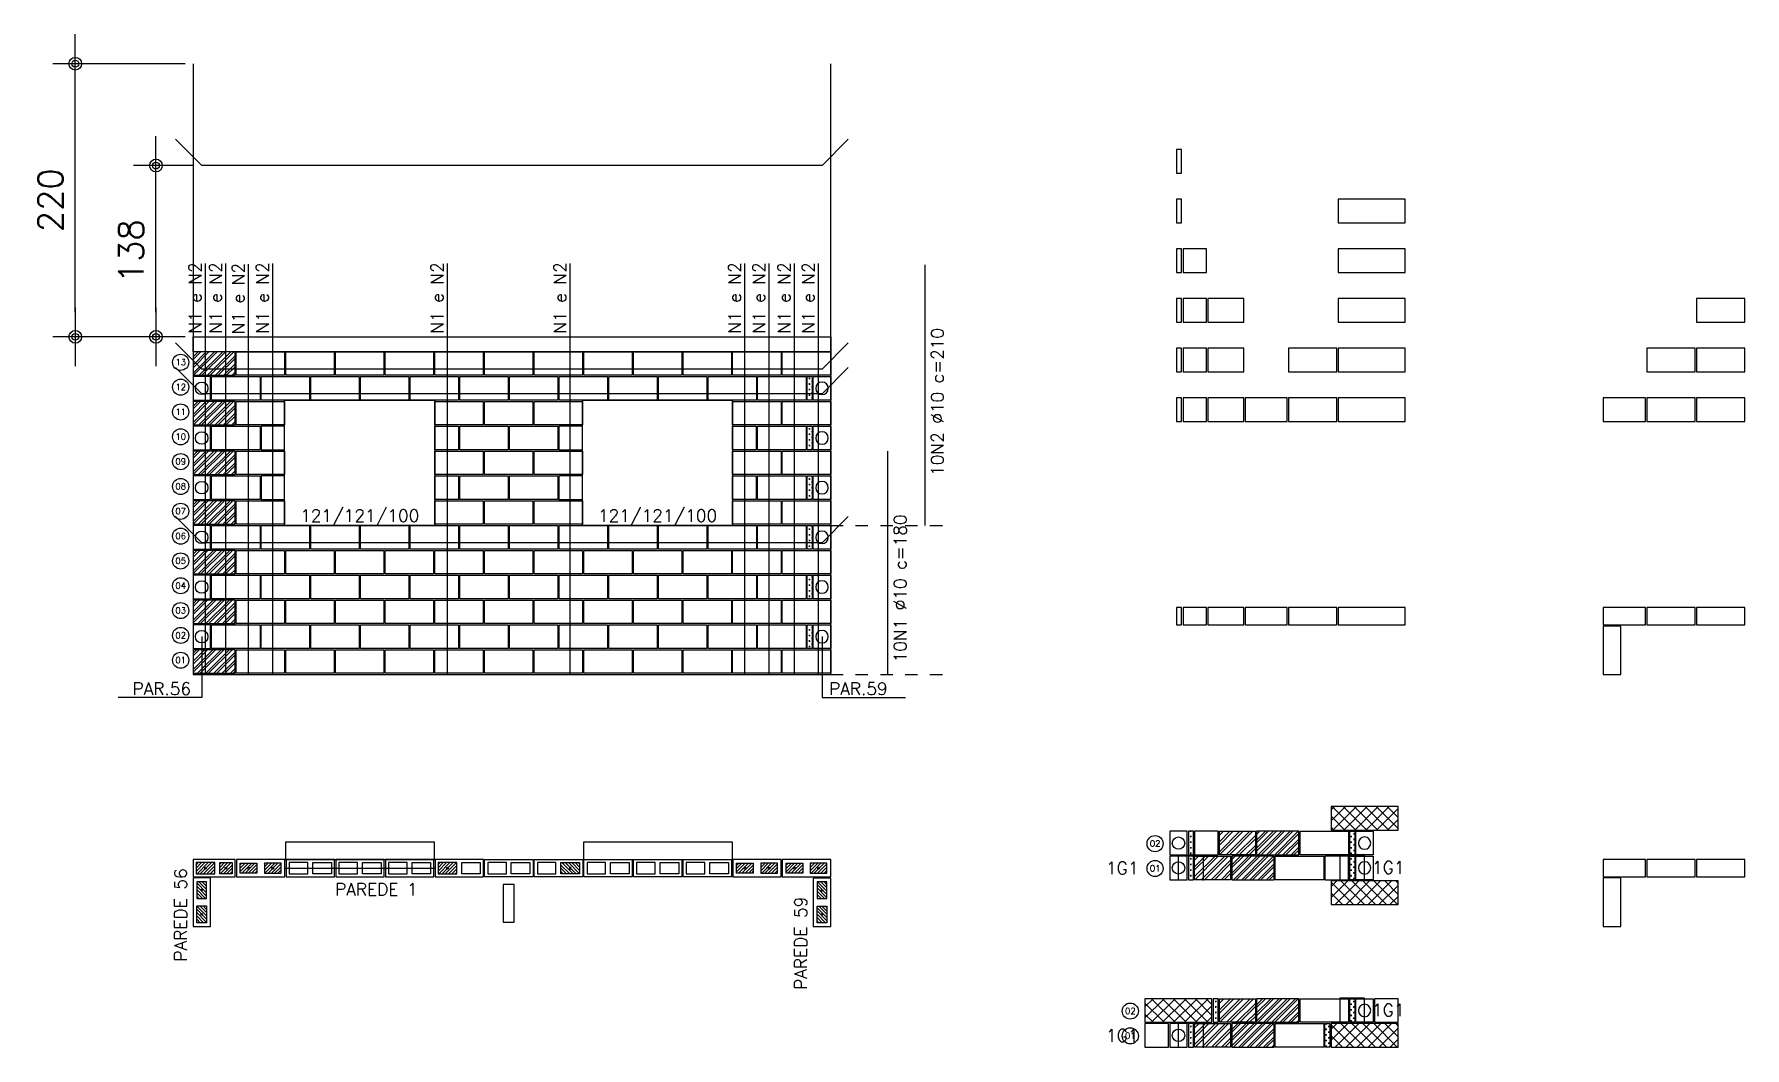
# Model space of a CAD drawing. Header units: metres. Extents: x -96 to 15, y -6 to 59.
# Drawn here: x -12.64 to 1.14, y 49.02 to 57.19 of the extents above; entities that cross this region are included whole.
import ezdxf
from ezdxf.enums import TextEntityAlignment as Align

# ---------------------------------------------------------------- set-up
doc = ezdxf.new("R2010")
doc.units = ezdxf.units.M
doc.header["$LTSCALE"] = 0.5
doc.header["$MEASUREMENT"] = 0
doc.header["$PDMODE"] = 34
doc.header["$PDSIZE"] = 0.1
doc.linetypes.add('CENTER', pattern=[2, 1.25, -0.25, 0.25, -0.25])
doc.linetypes.add('HIDDEN', pattern=[0.375, 0.25, -0.125])
doc.layers.get('0').update_dxf_attribs({"linetype": 'CONTINUOUS'})
doc.layers.get('DEFPOINTS').update_dxf_attribs({"linetype": 'CONTINUOUS'})
doc.layers.add('_ALTERAÇÕES', color=6, linetype='CONTINUOUS', lineweight=100)
for name, color, linetype in [('AUX00', 7, 'CONTINUOUS'), ('AUX01', 1, 'CONTINUOUS'), ('B04', 6, 'CONTINUOUS'), ('B19', 3, 'CONTINUOUS'), ('B19C', 124, 'CONTINUOUS'), ('B29', 180, 'CONTINUOUS'), ('B29C', 184, 'CONTINUOUS'), ('B34', 150, 'CONTINUOUS'), ('B34C', 160, 'CONTINUOUS'), ('B39', 2, 'CONTINUOUS'), ('B39C', 5, 'CONTINUOUS'), ('B54', 1, 'CONTINUOUS'), ('B54C', 16, 'CONTINUOUS'), ('B90°', 116, 'CONTINUOUS'), ('BLOCOS-E', 2, 'CONTINUOUS'), ('BP', 116, 'CONTINUOUS'), ('EIX01', 1, 'CENTER'), ('ESQ01', 5, 'CONTINUOUS'), ('ESQ03', 180, 'CONTINUOUS'), ('FERRO', 4, 'CONTINUOUS'), ('FERRO_CANALETA', 4, 'CONTINUOUS'), ('FERRO_GROUTE', 4, 'CONTINUOUS'), ('G1', 6, 'CONTINUOUS'), ('H04', 9, 'CONTINUOUS'), ('H34', 9, 'CONTINUOUS'), ('H54', 1, 'CONTINUOUS'), ('HATCHBLOCO', 7, 'CONTINUOUS'), ('Janela', 23, 'CONTINUOUS'), ('Layer2', 4, 'CONTINUOUS'), ('PAR01', 3, 'CONTINUOUS'), ('TXPR02', 3, 'CONTINUOUS'), ('TXT02', 2, 'CONTINUOUS'), ('VIG02', 3, 'CONTINUOUS')]:
    doc.layers.add(name, color=color, linetype=linetype)
doc.styles.add('ROMANS', font='romans.shx')
doc.styles.add('SIMPLEX', font='SIMPLEX')
doc.dimstyles.get("Standard").update_dxf_attribs({"dimscale": 0, "dimtxt": 0.2, "dimasz": 0.2, "dimexe": 0.18, "dimexo": 0.0625, "dimgap": 0.1, "dimtad": 1, "dimdec": 1, "dimlfac": 100, "dimrnd": 0.5, "dimzin": 13, "dimdsep": 46, "dimtxsty": 'ROMANS', "dimblk1": 'DE2', "dimblk2": 'DE2', "dimsah": 1, "dimcen": 0.1, "dimclrt": 3, "dimadec": 0, "dimazin": 0, "dimtfac": 1, "dimtix": 1, "dimtofl": 0, "dimtmove": 0, "dimatfit": 3, "dimldrblk": 'DE2', "dimfxl": 0, "dimtolj": 1, "dimtzin": 13, "dimarcsym": 0})
pattern_1 = [(45, (8.82601, 14.647574), (-0.03314893, 0.03314893), []), (45, (8.84811, 14.647574), (-0.03314893, 0.03314893), [])]
pattern_2 = [(45, (-8.032343, -23.31658), (-0.013258252, 0.013258252), [])]
pattern_3 = [(45, (3.171887, -1.50046), (-0.0441942, 0.0441942), []), (135, (3.171887, -1.50046), (-0.0441942, -0.0441942), [])]

# ---------------------------------------------------------------- blocks, each defined once
blk = doc.blocks.new('BP')
at = {"layer": 'BP'}
blk.add_lwpolyline([(0, 0), (0.14, 0), (0.14, 0.19), (0, 0.19)], close=True, dxfattribs=at)
blk.add_circle((0.07, 0.095), 0.05, dxfattribs=at)
blk = doc.blocks.new('BE-14X04-VISTA')
at = {"layer": 'H04'}
h = blk.add_hatch(dxfattribs=at)
h.set_pattern_fill('CROSS', color=256, scale=0.090009, style=0)
h.set_pattern_definition([(360, (9.124238, 13.820944), (0.02250224, 0.02250224), [0.01125112, -0.03375336]), (90, (9.129863, 13.815318), (-0.02250224, 0.02250224), [0.01125112, -0.03375336])])
h.paths.add_polyline_path([(-0.04, 0), (0, 0), (0, 0.19), (-0.04, 0.19)])
at = {"layer": 'B04'}
blk.add_lwpolyline([(0, 0), (-0.04, 0), (-0.04, 0.19), (0, 0.19)], close=True, dxfattribs=at)
blk = doc.blocks.new('BE-14X34-VISTA')
at = {"layer": 'H34'}
h = blk.add_hatch(dxfattribs=at)
h.set_pattern_fill('ANSI32', color=256, scale=0.125012, style=0)
h.set_pattern_definition(pattern_1)
h.paths.add_polyline_path([(-0.34, 0), (0, 0), (0, 0.19), (-0.34, 0.19)])
at = {"layer": 'B34'}
blk.add_lwpolyline([(-0.34, 0), (0, 0), (0, 0.19), (-0.34, 0.19)], close=True, dxfattribs=at)
blk = doc.blocks.new('BEC-14X34-VISTA')
at = {"layer": 'H34'}
h = blk.add_hatch(dxfattribs=at)
h.set_pattern_fill('ANSI32', color=160, scale=0.125012, style=0)
h.set_pattern_definition(pattern_1)
h.paths.add_polyline_path([(-0.34, 0), (0, 0), (0, 0.19), (-0.34, 0.19)])
at = {"layer": 'B34C'}
blk.add_lwpolyline([(-0.34, 0), (0, 0), (0, 0.19), (-0.34, 0.19)], close=True, dxfattribs=at)
blk = doc.blocks.new('BE-14X29-VISTA')
at = {"layer": 'B34'}
h = blk.add_hatch(dxfattribs=at)
h.set_pattern_fill('ANSI32', scale=0.15, style=0)
h.paths.add_polyline_path([(0, 0.19), (0, 0), (0.29, 0), (0.29, 0.19)])
at = {"layer": 'B29'}
blk.add_lwpolyline([(0, 0.19), (0.29, 0.19), (0.29, 0), (0, 0)], close=True, dxfattribs=at)
blk = doc.blocks.new('BEC-14X29-VISTA')
at = {"layer": 'B29C'}
h = blk.add_hatch(dxfattribs=at)
h.set_pattern_fill('ANSI32', color=256, scale=0.15, style=0)
h.paths.add_polyline_path([(0, 0.19), (0, 0), (0.29, 0), (0.29, 0.19)])
blk.add_lwpolyline([(0, 0.19), (0.29, 0.19), (0.29, 0), (0, 0)], close=True, dxfattribs=at)
blk = doc.blocks.new('V39-2G')
at = {"layer": 'HATCHBLOCO'}
h = blk.add_hatch(dxfattribs=at)
h.set_pattern_fill('ANSI31', color=3, scale=0.15)
h.set_pattern_definition(pattern_2)
h.paths.add_polyline_path([(0.03, 0.03), (0.165, 0.03), (0.165, 0.11), (0.03, 0.11)])
h = blk.add_hatch(dxfattribs=at)
h.set_pattern_fill('ANSI31', color=3, scale=0.15)
h.set_pattern_definition(pattern_2)
h.paths.add_polyline_path([(0.225, 0.03), (0.36, 0.03), (0.36, 0.11), (0.225, 0.11)])
at = {"layer": 'BLOCOS-E'}
for points in [[(0, 0), (0.39, 0), (0.39, 0.14), (0, 0.14)], [(0.165, 0.11), (0.165, 0.03), (0.03, 0.03), (0.03, 0.11)], [(0.225, 0.03), (0.36, 0.03), (0.36, 0.11), (0.225, 0.11)]]:
    blk.add_lwpolyline(points, close=True, dxfattribs=at)
at = {"layer": 'FERRO'}
for centre in [(0.0975, 0.07), (0.2925, 0.07)]:
    blk.add_circle(centre, 0.007, dxfattribs=at)
blk = doc.blocks.new('V34-2G')
at = {"layer": 'HATCHBLOCO'}
h = blk.add_hatch(dxfattribs=at)
h.set_pattern_fill('ANSI31', color=3, scale=0.15)
h.paths.add_polyline_path([(0.025, 0.025), (0.025, 0.115), (0.175, 0.115), (0.175, 0.025)])
h.paths.add_polyline_path([(0.315, 0.025), (0.215, 0.025), (0.215, 0.115), (0.315, 0.115)])
at = {"layer": 'B39'}
blk.add_lwpolyline([(0, 0), (0.34, 0), (0.34, 0.14), (0, 0.14)], close=True, dxfattribs=at)
at = {"layer": 'B39', "color": 30}
for points in [[(0.025, 0.025), (0.175, 0.025), (0.175, 0.115), (0.025, 0.115)], [(0.315, 0.025), (0.215, 0.025), (0.215, 0.115), (0.315, 0.115)]]:
    blk.add_lwpolyline(points, close=True, dxfattribs=at)
at = {"layer": 'FERRO'}
for centre in [(0.1, 0.07), (0.265, 0.07)]:
    blk.add_circle(centre, 0.007, dxfattribs=at)
blk = doc.blocks.new('V39s')
at = {"layer": 'B39'}
for points in [[(0, 0), (0.39, 0), (0.39, 0.14), (0, 0.14)], [(0.025, 0.025), (0.175, 0.025), (0.175, 0.115), (0.025, 0.115)], [(0.365, 0.025), (0.215, 0.025), (0.215, 0.115), (0.365, 0.115)]]:
    blk.add_lwpolyline(points, close=True, dxfattribs=at)
blk = doc.blocks.new('V39-G')
at = {"layer": 'HATCHBLOCO'}
h = blk.add_hatch(dxfattribs=at)
h.set_pattern_fill('ANSI31', color=3, scale=0.15)
h.set_pattern_definition([(45, (-8.1061, -23.4977), (-0.013258252, 0.013258252), [])])
h.paths.add_polyline_path([(0.025, 0.025), (0.025, 0.115), (0.175, 0.115), (0.175, 0.025)])
at = {"layer": 'B39'}
for points in [[(0, 0), (0.39, 0), (0.39, 0.14), (0, 0.14)], [(0.025, 0.025), (0.175, 0.025), (0.175, 0.115), (0.025, 0.115)], [(0.365, 0.025), (0.215, 0.025), (0.215, 0.115), (0.365, 0.115)]]:
    blk.add_lwpolyline(points, close=True, dxfattribs=at)
at = {"layer": 'FERRO'}
blk.add_circle((0.1, 0.07), 0.007, dxfattribs=at)
blk = doc.blocks.new('BE-14X54-VISTA')
at = {"layer": 'H54'}
h = blk.add_hatch(dxfattribs=at)
h.set_pattern_fill('ANSI37', color=9, scale=0.5)
h.set_pattern_definition(pattern_3)
h.paths.add_polyline_path([(0, 0.19), (0, 0), (0.54, 0), (0.54, 0.19)])
at = {"layer": 'B54'}
blk.add_lwpolyline([(0, 0), (0.54, 0), (0.54, 0.19), (0, 0.19)], close=True, dxfattribs=at)
blk = doc.blocks.new('*U23')
at = {"layer": 'H54'}
h = blk.add_hatch(dxfattribs=at)
h.set_pattern_fill('ANSI37', color=16, scale=0.5)
h.set_pattern_definition(pattern_3)
h.paths.add_polyline_path([(0, 0.19), (0, 0), (0.54, 0), (0.54, 0.19)])
at = {"layer": 'B54C'}
blk.add_lwpolyline([(0, 0), (0.54, 0), (0.54, 0.19), (0, 0.19)], close=True, dxfattribs=at)
blk = doc.blocks.new('DE2')
blk.add_line((-1.188, 0), (1.188, 0))
at = {"color": 2}
for radius in [0.256, 0.138]:
    blk.add_circle((0, 0), radius, dxfattribs=at)
blk = doc.blocks.new('*D45')
at = {"layer": 'DEFPOINTS', "color": 0}
for p in [(-12.313, 56.95), (-11.364, 56.95), (-11.364, 54.75)]:
    blk.add_point(p, dxfattribs=at)
at = {"layer": 'ESQ03', "color": 0, "lineweight": -2}
for p, q in [((-11.427, 56.95), (-12.493, 56.95)), ((-12.313, 54.95), (-12.313, 56.75)), ((-11.427, 54.75), (-12.493, 54.75))]:
    blk.add_line(p, q, dxfattribs=at)
at = {"layer": 'ESQ03', "color": 0, "lineweight": -2, "xscale": 0.2, "yscale": 0.2, "zscale": 0.2}
for p, rotation in [((-12.313, 56.95), 90), ((-12.313, 54.75), 270)]:
    blk.add_blockref('DE2', p, dxfattribs=dict(at, rotation=rotation))
at = {"layer": 'ESQ03', "color": 3, "insert": (-12.513, 55.85), "char_height": 0.2, "attachment_point": 5, "rotation": 90, "style": 'ROMANS'}
blk.add_mtext('\\A1;220', dxfattribs=at)
blk = doc.blocks.new('*D46')
at = {"layer": 'DEFPOINTS', "color": 0}
for p in [(-11.663, 56.13), (-11.294, 56.13), (-11.364, 54.75)]:
    blk.add_point(p, dxfattribs=at)
at = {"layer": 'ESQ03', "color": 0, "lineweight": -2}
for p, q in [((-11.357, 56.13), (-11.843, 56.13)), ((-11.663, 54.95), (-11.663, 55.93)), ((-11.427, 54.75), (-11.843, 54.75))]:
    blk.add_line(p, q, dxfattribs=at)
at = {"layer": 'ESQ03', "color": 0, "lineweight": -2, "xscale": 0.2, "yscale": 0.2, "zscale": 0.2}
for p, rotation in [((-11.663, 56.13), 90), ((-11.663, 54.75), 270)]:
    blk.add_blockref('DE2', p, dxfattribs=dict(at, rotation=rotation))
at = {"layer": 'ESQ03', "color": 3, "insert": (-11.863, 55.44), "char_height": 0.2, "attachment_point": 5, "rotation": 90, "style": 'ROMANS'}
blk.add_mtext('\\A1;138', dxfattribs=at)

msp = doc.modelspace()

# ---------------------------------------------------------------- linework, layer by layer
at = {"layer": 'AUX00'}
for centre in [(-11.4639, 54.5449), (-11.4639, 54.3449), (-11.4639, 54.1449), (-11.4639, 53.9449), (-11.4639, 53.7449), (-11.4639, 53.5449), (-11.4639, 53.3449), (-11.4639, 53.1449), (-11.4639, 52.9449), (-11.4639, 52.7449), (-11.4639, 52.5449), (-11.4639, 52.3449), (-11.4639, 52.1449), (-3.6118, 50.6676), (-3.6118, 50.4676), (-3.8118, 49.319), (-3.8118, 49.119)]:
    msp.add_circle(centre, 0.065, dxfattribs=at)
at = {"layer": 'AUX01'}
msp.add_lwpolyline([(-11.3643, 56.9499), (-11.3643, 52.0299), (-6.2258, 52.0299), (-6.2258, 56.9499)], dxfattribs=at)
for points in [[(-10.6258, 54.2399), (-9.4158, 54.2399), (-9.4158, 53.2299), (-10.6258, 53.2299)], [(-8.2258, 54.2399), (-7.0158, 54.2399), (-7.0158, 53.2299), (-8.2258, 53.2299)]]:
    msp.add_lwpolyline(points, close=True, dxfattribs=at)
at = {"layer": 'AUX01', "elevation": 0}
for points in [[(-11.2943, 52.3349), (-11.2943, 51.8441), (-11.9679, 51.8441)], [(-6.2958, 52.3349), (-6.2958, 51.8441), (-5.6222, 51.8441)]]:
    msp.add_lwpolyline(points, dxfattribs=at)
at = {"layer": 'B04'}
for points in [[(-3.4389, 56.0689), (-3.3989, 56.0689), (-3.3989, 56.2589), (-3.4389, 56.2589)], [(-3.4389, 55.6689), (-3.3989, 55.6689), (-3.3989, 55.8589), (-3.4389, 55.8589)], [(-3.4389, 55.2689), (-3.3989, 55.2689), (-3.3989, 55.4589), (-3.4389, 55.4589)], [(-3.4389, 54.8689), (-3.3989, 54.8689), (-3.3989, 55.0589), (-3.4389, 55.0589)], [(-3.4389, 54.4689), (-3.3989, 54.4689), (-3.3989, 54.6589), (-3.4389, 54.6589)], [(-3.4389, 54.0689), (-3.3989, 54.0689), (-3.3989, 54.2589), (-3.4389, 54.2589)], [(-3.4389, 52.429), (-3.3989, 52.429), (-3.3989, 52.569), (-3.4389, 52.569)]]:
    msp.add_lwpolyline(points, close=True, dxfattribs=at)
at = {"layer": 'B19'}
for points in [[(-3.3864, 55.2689), (-3.1964, 55.2689), (-3.1964, 55.4589), (-3.3864, 55.4589)], [(-3.3864, 54.8689), (-3.1964, 54.8689), (-3.1964, 55.0589), (-3.3864, 55.0589)], [(-3.3864, 54.4689), (-3.1964, 54.4689), (-3.1964, 54.6589), (-3.3864, 54.6589)], [(-3.3864, 54.0689), (-3.1964, 54.0689), (-3.1964, 54.2589), (-3.3864, 54.2589)], [(-10.6258, 54.0299), (-10.8158, 54.0299), (-10.8158, 53.8399), (-10.6258, 53.8399)], [(-9.4158, 54.0299), (-9.2258, 54.0299), (-9.2258, 53.8399), (-9.4158, 53.8399)], [(-8.2258, 54.0299), (-8.4158, 54.0299), (-8.4158, 53.8399), (-8.2258, 53.8399)], [(-7.0158, 54.0299), (-6.8258, 54.0299), (-6.8258, 53.8399), (-7.0158, 53.8399)], [(-10.6258, 53.6299), (-10.8158, 53.6299), (-10.8158, 53.4399), (-10.6258, 53.4399)], [(-9.4158, 53.6299), (-9.2258, 53.6299), (-9.2258, 53.4399), (-9.4158, 53.4399)], [(-8.2258, 53.6299), (-8.4158, 53.6299), (-8.4158, 53.4399), (-8.2258, 53.4399)], [(-7.0158, 53.6299), (-6.8258, 53.6299), (-6.8258, 53.4399), (-7.0158, 53.4399)], [(-3.1964, 52.569), (-3.3864, 52.569), (-3.3864, 52.429), (-3.1964, 52.429)], [(-2.0535, 50.5669), (-2.2435, 50.5669), (-2.2435, 50.3769), (-2.0535, 50.3769)], [(-3.5034, 49.2183), (-3.6934, 49.2183), (-3.6934, 49.0283), (-3.5034, 49.0283)]]:
    msp.add_lwpolyline(points, close=True, dxfattribs=at)
at = {"layer": 'B19C'}
for points in [[(-3.1034, 50.7669), (-3.2934, 50.7669), (-3.2934, 50.5769), (-3.1034, 50.5769)], [(-1.6535, 49.4183), (-1.8435, 49.4183), (-1.8435, 49.2283), (-1.6535, 49.2283)]]:
    msp.add_lwpolyline(points, close=True, dxfattribs=at)
at = {"layer": 'B29'}
for points in [[(-3.1864, 54.8689), (-2.8964, 54.8689), (-2.8964, 55.0589), (-3.1864, 55.0589)], [(-3.1864, 54.4689), (-2.8964, 54.4689), (-2.8964, 54.6589), (-3.1864, 54.6589)], [(-3.1864, 54.0689), (-2.8964, 54.0689), (-2.8964, 54.2589), (-3.1864, 54.2589)], [(-3.1864, 52.429), (-2.8964, 52.429), (-2.8964, 52.569), (-3.1864, 52.569)]]:
    msp.add_lwpolyline(points, close=True, dxfattribs=at)
at = {"layer": 'B34'}
for points in [[(-2.8864, 54.0689), (-2.5464, 54.0689), (-2.5464, 54.2589), (-2.8864, 54.2589)], [(0, 54.069), (0.34, 54.069), (0.34, 54.259), (0, 54.259)], [(-2.8864, 52.429), (-2.5464, 52.429), (-2.5464, 52.569), (-2.8864, 52.569)], [(0, 52.429), (0.34, 52.429), (0.34, 52.569), (0, 52.569)], [(0, 50.3999), (0.34, 50.3999), (0.34, 50.5399), (0, 50.5399)]]:
    msp.add_lwpolyline(points, close=True, dxfattribs=at)
at = {"layer": 'B39'}
for points in [[(0.75, 54.869), (1.14, 54.869), (1.14, 55.059), (0.75, 55.059)], [(-2.5364, 54.4689), (-2.1464, 54.4689), (-2.1464, 54.6589), (-2.5364, 54.6589)], [(0.35, 54.469), (0.74, 54.469), (0.74, 54.659), (0.35, 54.659)], [(0.75, 54.469), (1.14, 54.469), (1.14, 54.659), (0.75, 54.659)], [(-10.6258, 54.2299), (-10.6258, 54.0399), (-11.0158, 54.0399), (-11.0158, 54.2299)], [(-9.0258, 54.2299), (-9.0258, 54.0399), (-9.4158, 54.0399), (-9.4158, 54.2299)], [(-8.6258, 54.2299), (-8.6258, 54.0399), (-9.0158, 54.0399), (-9.0158, 54.2299)], [(-8.2258, 54.2299), (-8.2258, 54.0399), (-8.6158, 54.0399), (-8.6158, 54.2299)], [(-6.6258, 54.2299), (-6.6258, 54.0399), (-7.0158, 54.0399), (-7.0158, 54.2299)], [(-6.2258, 54.2299), (-6.2258, 54.0399), (-6.6158, 54.0399), (-6.6158, 54.2299)], [(-2.5364, 54.0689), (-2.1464, 54.0689), (-2.1464, 54.2589), (-2.5364, 54.2589)], [(0.35, 54.069), (0.74, 54.069), (0.74, 54.259), (0.35, 54.259)], [(0.75, 54.069), (1.14, 54.069), (1.14, 54.259), (0.75, 54.259)], [(-10.8243, 54.0299), (-10.8243, 53.8399), (-11.2143, 53.8399), (-11.2143, 54.0299)], [(-8.8243, 54.0299), (-8.8243, 53.8399), (-9.2143, 53.8399), (-9.2143, 54.0299)], [(-8.4243, 54.0299), (-8.4243, 53.8399), (-8.8143, 53.8399), (-8.8143, 54.0299)], [(-6.4243, 54.0299), (-6.4243, 53.8399), (-6.8143, 53.8399), (-6.8143, 54.0299)], [(-10.6258, 53.8299), (-10.6258, 53.6399), (-11.0158, 53.6399), (-11.0158, 53.8299)], [(-9.0258, 53.8299), (-9.0258, 53.6399), (-9.4158, 53.6399), (-9.4158, 53.8299)], [(-8.6258, 53.8299), (-8.6258, 53.6399), (-9.0158, 53.6399), (-9.0158, 53.8299)], [(-8.2258, 53.8299), (-8.2258, 53.6399), (-8.6158, 53.6399), (-8.6158, 53.8299)], [(-6.6258, 53.8299), (-6.6258, 53.6399), (-7.0158, 53.6399), (-7.0158, 53.8299)], [(-6.2258, 53.8299), (-6.2258, 53.6399), (-6.6158, 53.6399), (-6.6158, 53.8299)], [(-10.8243, 53.6299), (-10.8243, 53.4399), (-11.2143, 53.4399), (-11.2143, 53.6299)], [(-8.8243, 53.6299), (-8.8243, 53.4399), (-9.2143, 53.4399), (-9.2143, 53.6299)], [(-8.4243, 53.6299), (-8.4243, 53.4399), (-8.8143, 53.4399), (-8.8143, 53.6299)], [(-6.4243, 53.6299), (-6.4243, 53.4399), (-6.8143, 53.4399), (-6.8143, 53.6299)], [(-10.6258, 53.4299), (-10.6258, 53.2399), (-11.0158, 53.2399), (-11.0158, 53.4299)], [(-9.0258, 53.4299), (-9.0258, 53.2399), (-9.4158, 53.2399), (-9.4158, 53.4299)], [(-8.6258, 53.4299), (-8.6258, 53.2399), (-9.0158, 53.2399), (-9.0158, 53.4299)], [(-8.2258, 53.4299), (-8.2258, 53.2399), (-8.6158, 53.2399), (-8.6158, 53.4299)], [(-6.6258, 53.4299), (-6.6258, 53.2399), (-7.0158, 53.2399), (-7.0158, 53.4299)], [(-6.2258, 53.4299), (-6.2258, 53.2399), (-6.6158, 53.2399), (-6.6158, 53.4299)], [(-10.6258, 53.0299), (-10.6258, 52.8399), (-11.0158, 52.8399), (-11.0158, 53.0299)], [(-10.2258, 53.0299), (-10.2258, 52.8399), (-10.6158, 52.8399), (-10.6158, 53.0299)], [(-9.8258, 53.0299), (-9.8258, 52.8399), (-10.2158, 52.8399), (-10.2158, 53.0299)], [(-9.4258, 53.0299), (-9.4258, 52.8399), (-9.8158, 52.8399), (-9.8158, 53.0299)], [(-9.0258, 53.0299), (-9.0258, 52.8399), (-9.4158, 52.8399), (-9.4158, 53.0299)], [(-8.6258, 53.0299), (-8.6258, 52.8399), (-9.0158, 52.8399), (-9.0158, 53.0299)], [(-8.2258, 53.0299), (-8.2258, 52.8399), (-8.6158, 52.8399), (-8.6158, 53.0299)], [(-7.8258, 53.0299), (-7.8258, 52.8399), (-8.2158, 52.8399), (-8.2158, 53.0299)], [(-7.4258, 53.0299), (-7.4258, 52.8399), (-7.8158, 52.8399), (-7.8158, 53.0299)], [(-7.0258, 53.0299), (-7.0258, 52.8399), (-7.4158, 52.8399), (-7.4158, 53.0299)], [(-6.6258, 53.0299), (-6.6258, 52.8399), (-7.0158, 52.8399), (-7.0158, 53.0299)], [(-6.2258, 53.0299), (-6.2258, 52.8399), (-6.6158, 52.8399), (-6.6158, 53.0299)], [(-10.8243, 52.8299), (-10.8243, 52.6399), (-11.2143, 52.6399), (-11.2143, 52.8299)], [(-10.4243, 52.8299), (-10.4243, 52.6399), (-10.8143, 52.6399), (-10.8143, 52.8299)], [(-10.0243, 52.8299), (-10.0243, 52.6399), (-10.4143, 52.6399), (-10.4143, 52.8299)], [(-9.6243, 52.8299), (-9.6243, 52.6399), (-10.0143, 52.6399), (-10.0143, 52.8299)], [(-9.2243, 52.8299), (-9.2243, 52.6399), (-9.6143, 52.6399), (-9.6143, 52.8299)], [(-8.8243, 52.8299), (-8.8243, 52.6399), (-9.2143, 52.6399), (-9.2143, 52.8299)], [(-8.4243, 52.8299), (-8.4243, 52.6399), (-8.8143, 52.6399), (-8.8143, 52.8299)], [(-8.0243, 52.8299), (-8.0243, 52.6399), (-8.4143, 52.6399), (-8.4143, 52.8299)], [(-7.6243, 52.8299), (-7.6243, 52.6399), (-8.0143, 52.6399), (-8.0143, 52.8299)], [(-7.2243, 52.8299), (-7.2243, 52.6399), (-7.6143, 52.6399), (-7.6143, 52.8299)], [(-6.8243, 52.8299), (-6.8243, 52.6399), (-7.2143, 52.6399), (-7.2143, 52.8299)], [(-6.4243, 52.8299), (-6.4243, 52.6399), (-6.8143, 52.6399), (-6.8143, 52.8299)], [(-10.6258, 52.6299), (-10.6258, 52.4399), (-11.0158, 52.4399), (-11.0158, 52.6299)], [(-10.2258, 52.6299), (-10.2258, 52.4399), (-10.6158, 52.4399), (-10.6158, 52.6299)], [(-9.8258, 52.6299), (-9.8258, 52.4399), (-10.2158, 52.4399), (-10.2158, 52.6299)], [(-9.4258, 52.6299), (-9.4258, 52.4399), (-9.8158, 52.4399), (-9.8158, 52.6299)], [(-9.0258, 52.6299), (-9.0258, 52.4399), (-9.4158, 52.4399), (-9.4158, 52.6299)], [(-8.6258, 52.6299), (-8.6258, 52.4399), (-9.0158, 52.4399), (-9.0158, 52.6299)], [(-8.2258, 52.6299), (-8.2258, 52.4399), (-8.6158, 52.4399), (-8.6158, 52.6299)], [(-7.8258, 52.6299), (-7.8258, 52.4399), (-8.2158, 52.4399), (-8.2158, 52.6299)], [(-7.4258, 52.6299), (-7.4258, 52.4399), (-7.8158, 52.4399), (-7.8158, 52.6299)], [(-7.0258, 52.6299), (-7.0258, 52.4399), (-7.4158, 52.4399), (-7.4158, 52.6299)], [(-6.6258, 52.6299), (-6.6258, 52.4399), (-7.0158, 52.4399), (-7.0158, 52.6299)], [(-6.2258, 52.6299), (-6.2258, 52.4399), (-6.6158, 52.4399), (-6.6158, 52.6299)], [(-10.8243, 52.4299), (-10.8243, 52.2399), (-11.2143, 52.2399), (-11.2143, 52.4299)], [(-10.4243, 52.4299), (-10.4243, 52.2399), (-10.8143, 52.2399), (-10.8143, 52.4299)], [(-10.0243, 52.4299), (-10.0243, 52.2399), (-10.4143, 52.2399), (-10.4143, 52.4299)], [(-9.6243, 52.4299), (-9.6243, 52.2399), (-10.0143, 52.2399), (-10.0143, 52.4299)], [(-9.2243, 52.4299), (-9.2243, 52.2399), (-9.6143, 52.2399), (-9.6143, 52.4299)], [(-8.8243, 52.4299), (-8.8243, 52.2399), (-9.2143, 52.2399), (-9.2143, 52.4299)], [(-8.4243, 52.4299), (-8.4243, 52.2399), (-8.8143, 52.2399), (-8.8143, 52.4299)], [(-8.0243, 52.4299), (-8.0243, 52.2399), (-8.4143, 52.2399), (-8.4143, 52.4299)], [(-7.6243, 52.4299), (-7.6243, 52.2399), (-8.0143, 52.2399), (-8.0143, 52.4299)], [(-7.2243, 52.4299), (-7.2243, 52.2399), (-7.6143, 52.2399), (-7.6143, 52.4299)], [(-6.8243, 52.4299), (-6.8243, 52.2399), (-7.2143, 52.2399), (-7.2143, 52.4299)], [(-6.4243, 52.4299), (-6.4243, 52.2399), (-6.8143, 52.2399), (-6.8143, 52.4299)], [(-10.6258, 52.2299), (-10.6258, 52.0399), (-11.0158, 52.0399), (-11.0158, 52.2299)], [(-10.2258, 52.2299), (-10.2258, 52.0399), (-10.6158, 52.0399), (-10.6158, 52.2299)], [(-9.8258, 52.2299), (-9.8258, 52.0399), (-10.2158, 52.0399), (-10.2158, 52.2299)], [(-9.4258, 52.2299), (-9.4258, 52.0399), (-9.8158, 52.0399), (-9.8158, 52.2299)], [(-9.0258, 52.2299), (-9.0258, 52.0399), (-9.4158, 52.0399), (-9.4158, 52.2299)], [(-8.6258, 52.2299), (-8.6258, 52.0399), (-9.0158, 52.0399), (-9.0158, 52.2299)], [(-8.2258, 52.2299), (-8.2258, 52.0399), (-8.6158, 52.0399), (-8.6158, 52.2299)], [(-7.8258, 52.2299), (-7.8258, 52.0399), (-8.2158, 52.0399), (-8.2158, 52.2299)], [(-7.4258, 52.2299), (-7.4258, 52.0399), (-7.8158, 52.0399), (-7.8158, 52.2299)], [(-7.0258, 52.2299), (-7.0258, 52.0399), (-7.4158, 52.0399), (-7.4158, 52.2299)], [(-6.6258, 52.2299), (-6.6258, 52.0399), (-7.0158, 52.0399), (-7.0158, 52.2299)], [(-6.2258, 52.2299), (-6.2258, 52.0399), (-6.6158, 52.0399), (-6.6158, 52.2299)], [(-2.2534, 50.5669), (-2.2534, 50.3769), (-2.6434, 50.3769), (-2.6434, 50.5669)], [(-2.2534, 49.2183), (-2.2534, 49.0283), (-2.6434, 49.0283), (-2.6434, 49.2183)]]:
    msp.add_lwpolyline(points, close=True, dxfattribs=at)
at = {"layer": 'B39C'}
for points in [[(-10.6258, 54.6299), (-10.6258, 54.4399), (-11.0158, 54.4399), (-11.0158, 54.6299)], [(-10.2258, 54.6299), (-10.2258, 54.4399), (-10.6158, 54.4399), (-10.6158, 54.6299)], [(-9.8258, 54.6299), (-9.8258, 54.4399), (-10.2158, 54.4399), (-10.2158, 54.6299)], [(-9.4258, 54.6299), (-9.4258, 54.4399), (-9.8158, 54.4399), (-9.8158, 54.6299)], [(-9.0258, 54.6299), (-9.0258, 54.4399), (-9.4158, 54.4399), (-9.4158, 54.6299)], [(-8.6258, 54.6299), (-8.6258, 54.4399), (-9.0158, 54.4399), (-9.0158, 54.6299)], [(-8.2258, 54.6299), (-8.2258, 54.4399), (-8.6158, 54.4399), (-8.6158, 54.6299)], [(-7.8258, 54.6299), (-7.8258, 54.4399), (-8.2158, 54.4399), (-8.2158, 54.6299)], [(-7.4258, 54.6299), (-7.4258, 54.4399), (-7.8158, 54.4399), (-7.8158, 54.6299)], [(-7.0258, 54.6299), (-7.0258, 54.4399), (-7.4158, 54.4399), (-7.4158, 54.6299)], [(-6.6258, 54.6299), (-6.6258, 54.4399), (-7.0158, 54.4399), (-7.0158, 54.6299)], [(-6.2258, 54.6299), (-6.2258, 54.4399), (-6.6158, 54.4399), (-6.6158, 54.6299)], [(-10.8243, 54.4299), (-10.8243, 54.2399), (-11.2143, 54.2399), (-11.2143, 54.4299)], [(-10.4243, 54.4299), (-10.4243, 54.2399), (-10.8143, 54.2399), (-10.8143, 54.4299)], [(-10.0243, 54.4299), (-10.0243, 54.2399), (-10.4143, 54.2399), (-10.4143, 54.4299)], [(-9.6243, 54.4299), (-9.6243, 54.2399), (-10.0143, 54.2399), (-10.0143, 54.4299)], [(-9.2243, 54.4299), (-9.2243, 54.2399), (-9.6143, 54.2399), (-9.6143, 54.4299)], [(-8.8243, 54.4299), (-8.8243, 54.2399), (-9.2143, 54.2399), (-9.2143, 54.4299)], [(-8.4243, 54.4299), (-8.4243, 54.2399), (-8.8143, 54.2399), (-8.8143, 54.4299)], [(-8.0243, 54.4299), (-8.0243, 54.2399), (-8.4143, 54.2399), (-8.4143, 54.4299)], [(-7.6243, 54.4299), (-7.6243, 54.2399), (-8.0143, 54.2399), (-8.0143, 54.4299)], [(-7.2243, 54.4299), (-7.2243, 54.2399), (-7.6143, 54.2399), (-7.6143, 54.4299)], [(-6.8243, 54.4299), (-6.8243, 54.2399), (-7.2143, 54.2399), (-7.2143, 54.4299)], [(-6.4243, 54.4299), (-6.4243, 54.2399), (-6.8143, 54.2399), (-6.8143, 54.4299)], [(-10.8243, 53.2299), (-10.8243, 53.0399), (-11.2143, 53.0399), (-11.2143, 53.2299)], [(-10.4243, 53.2299), (-10.4243, 53.0399), (-10.8143, 53.0399), (-10.8143, 53.2299)], [(-10.0243, 53.2299), (-10.0243, 53.0399), (-10.4143, 53.0399), (-10.4143, 53.2299)], [(-9.6243, 53.2299), (-9.6243, 53.0399), (-10.0143, 53.0399), (-10.0143, 53.2299)], [(-9.2243, 53.2299), (-9.2243, 53.0399), (-9.6143, 53.0399), (-9.6143, 53.2299)], [(-8.8243, 53.2299), (-8.8243, 53.0399), (-9.2143, 53.0399), (-9.2143, 53.2299)], [(-8.4243, 53.2299), (-8.4243, 53.0399), (-8.8143, 53.0399), (-8.8143, 53.2299)], [(-8.0243, 53.2299), (-8.0243, 53.0399), (-8.4143, 53.0399), (-8.4143, 53.2299)], [(-7.6243, 53.2299), (-7.6243, 53.0399), (-8.0143, 53.0399), (-8.0143, 53.2299)], [(-7.2243, 53.2299), (-7.2243, 53.0399), (-7.6143, 53.0399), (-7.6143, 53.2299)], [(-6.8243, 53.2299), (-6.8243, 53.0399), (-7.2143, 53.0399), (-7.2143, 53.2299)], [(-6.4243, 53.2299), (-6.4243, 53.0399), (-6.8143, 53.0399), (-6.8143, 53.2299)], [(-2.0535, 50.7669), (-2.0535, 50.5769), (-2.4435, 50.5769), (-2.4435, 50.7669)], [(-2.0535, 49.4183), (-2.0535, 49.2283), (-2.4435, 49.2283), (-2.4435, 49.4183)]]:
    msp.add_lwpolyline(points, close=True, dxfattribs=at)
at = {"layer": 'B54'}
for points in [[(-2.1364, 55.6689), (-1.5964, 55.6689), (-1.5964, 55.8589), (-2.1364, 55.8589)], [(-2.1364, 55.2689), (-1.5964, 55.2689), (-1.5964, 55.4589), (-2.1364, 55.4589)], [(-2.1364, 54.8689), (-1.5964, 54.8689), (-1.5964, 55.0589), (-2.1364, 55.0589)], [(-2.1364, 54.4689), (-1.5964, 54.4689), (-1.5964, 54.6589), (-2.1364, 54.6589)], [(-2.1364, 54.0689), (-1.5964, 54.0689), (-1.5964, 54.2589), (-2.1364, 54.2589)], [(-2.1364, 52.429), (-1.5964, 52.429), (-1.5964, 52.569), (-2.1364, 52.569)]]:
    msp.add_lwpolyline(points, close=True, dxfattribs=at)
at = {"layer": 'BLOCOS-E'}
for points in [[(-2.5364, 52.429), (-2.1464, 52.429), (-2.1464, 52.569), (-2.5364, 52.569)], [(0.35, 52.429), (0.74, 52.429), (0.74, 52.569), (0.35, 52.569)], [(0.75, 52.429), (1.14, 52.429), (1.14, 52.569), (0.75, 52.569)], [(0.35, 50.3999), (0.74, 50.3999), (0.74, 50.5399), (0.35, 50.5399)], [(0.75, 50.3999), (1.14, 50.3999), (1.14, 50.5399), (0.75, 50.5399)]]:
    msp.add_lwpolyline(points, close=True, dxfattribs=at)
at = {"layer": 'BLOCOS-E', "extrusion": (0, 0, -1)}
for points in [[(-0.14, 52.0299), (-0.14, 52.4199), (0, 52.4199), (0, 52.0299)], [(-0.14, 50.0009), (-0.14, 50.3909), (0, 50.3909), (0, 50.0009)]]:
    msp.add_lwpolyline(points, close=True, dxfattribs=at)
at = {"layer": 'EIX01', "linetype": 'HIDDEN', "ltscale": 0.5}
for p, q in [((-6.2258, 53.2299), (-5.2658, 53.2299)), ((-6.2258, 52.0299), (-5.2658, 52.0299))]:
    msp.add_line(p, q, dxfattribs=at)
at = {"layer": 'ESQ01'}
msp.add_line((-10.6243, 50.4699), (-9.4143, 50.47), dxfattribs=at)
at = {"layer": 'FERRO_CANALETA', "linetype": 'Continuous'}
for points in [[(-6.0837, 56.342), (-6.2958, 56.1299), (-11.2943, 56.1299), (-11.5065, 56.342)], [(-6.0837, 54.702), (-6.2958, 54.4899), (-11.2943, 54.4899), (-11.5065, 54.702)], [(-6.0837, 54.502), (-6.2958, 54.2899), (-11.2943, 54.2899), (-11.5065, 54.502)], [(-6.0837, 53.302), (-6.2958, 53.0899), (-11.2943, 53.0899), (-11.5065, 53.302)]]:
    msp.add_lwpolyline(points, dxfattribs=at)
at = {"layer": 'FERRO_GROUTE'}
for p, q in [((-11.2643, 52.0299, 0), (-11.2643, 55.3399, 0)), ((-11.0993, 52.0299, 0), (-11.0993, 55.3399, 0)), ((-10.9168, 52.0249, 0), (-10.9168, 55.3349, 0)), ((-10.7218, 52.0299, 0), (-10.7218, 55.3399, 0)), ((-9.3143, 52.0299, 0), (-9.3143, 55.3399, 0)), ((-8.3243, 52.0299, 0), (-8.3243, 55.3399, 0)), ((-6.9168, 52.0299, 0), (-6.9168, 55.3399, 0)), ((-6.7218, 52.0299, 0), (-6.7218, 55.3399, 0)), ((-6.5183, 52.0299, 0), (-6.5183, 55.3399, 0)), ((-6.3233, 52.0299, 0), (-6.3233, 55.3399, 0)), ((-5.4658, 53.2299), (-5.4658, 55.3299)), ((-5.7658, 52.0299), (-5.7658, 53.8299))]:
    msp.add_line(p, q, dxfattribs=at)
at = {"layer": 'G1'}
for points in [[(-3.4234, 50.3719), (-3.4234, 50.5719), (-3.2234, 50.5719), (-3.2234, 50.3719)], [(-1.9235, 50.3719), (-1.9235, 50.5719), (-2.1235, 50.5719), (-2.1235, 50.3719)], [(-1.9235, 49.2233), (-1.9235, 49.4233), (-2.1235, 49.4233), (-2.1235, 49.2233)], [(-3.4234, 49.0233), (-3.4234, 49.2233), (-3.2234, 49.2233), (-3.2234, 49.0233)]]:
    msp.add_lwpolyline(points, dxfattribs=at)
at = {"layer": 'Janela', "extrusion": (0, 0, -1)}
for points in [[(10.6193, 50.5407), (9.4193, 50.5407), (9.4193, 50.6807), (10.6193, 50.6807)], [(8.2182, 50.5399), (7.0182, 50.5399), (7.0182, 50.6799), (8.2182, 50.6799)]]:
    msp.add_lwpolyline(points, close=True, dxfattribs=at)
at = {"layer": 'PAR01', "extrusion": (0, 0, -1)}
msp.add_lwpolyline([(8.8658, 50.0346), (8.7758, 50.0346), (8.7758, 50.3377), (8.8658, 50.3377)], close=True, dxfattribs=at)
at = {"layer": 'VIG02'}
msp.add_lwpolyline([(-11.3643, 54.7499), (-6.2258, 54.7499), (-6.2258, 54.6299), (-11.3643, 54.6299)], close=True, dxfattribs=at)

# ---------------------------------------------------------------- block references
at = {"layer": '_ALTERAÇÕES'}
msp.add_blockref('BEC-14X34-VISTA', (-11.0243, 54.4399), dxfattribs=at)
at = {"layer": 'AUX01'}
for name, p in [('V34-2G', (-11.3643, 50.3999)), ('V39-2G', (-11.0143, 50.3999)), ('V39s', (-10.6143, 50.3999)), ('V39s', (-10.2143, 50.3999)), ('V39s', (-9.8143, 50.3999)), ('V39-G', (-9.4143, 50.3999)), ('V39-2G', (-7.0143, 50.3999)), ('V39-2G', (-6.6158, 50.3999))]:
    msp.add_blockref(name, p, dxfattribs=at)
at = {"layer": 'AUX01', "xscale": -1}
for name, p in [('V39s', (-8.6243, 50.3999)), ('V39-G', (-8.2244, 50.3999)), ('V39s', (-7.8243, 50.3999)), ('V39s', (-7.4243, 50.3999)), ('V39s', (-7.0243, 50.3999))]:
    msp.add_blockref(name, p, dxfattribs=at)
at = {"layer": 'AUX01', "rotation": 90}
msp.add_blockref('V39-2G', (-6.2258, 50), dxfattribs=at)
at = {"layer": 'B04'}
for p in [(-6.3758, 54.2399), (-6.3758, 53.8399), (-6.3758, 53.4399), (-6.3758, 53.0399), (-6.3758, 52.6399), (-6.3758, 52.2399), (-2.0035, 50.5769), (-2.0035, 50.3769), (-2.0035, 49.2283), (-2.2035, 49.0283)]:
    msp.add_blockref('BE-14X04-VISTA', p, dxfattribs=at)
at = {"layer": 'B04', "xscale": -1}
for p in [(-3.3434, 50.5769), (-3.3434, 50.3769), (-3.1434, 49.2283), (-3.3434, 49.0283)]:
    msp.add_blockref('BE-14X04-VISTA', p, dxfattribs=at)
at = {"layer": 'B29', "linetype": 'Continuous'}
for p in [(-3.2934, 50.3769), (-3.2934, 49.0283)]:
    msp.add_blockref('BE-14X29-VISTA', p, dxfattribs=at)
at = {"layer": 'B29C', "linetype": 'Continuous'}
for p in [(-3.0934, 50.5769), (-3.0934, 49.2283)]:
    msp.add_blockref('BEC-14X29-VISTA', p, dxfattribs=at)
at = {"layer": 'B34'}
for p in [(-11.0243, 54.0399), (-11.0243, 53.6399), (-11.0243, 53.2399), (-11.0243, 52.8399), (-11.0243, 52.4399), (-11.0243, 52.0399), (-2.6534, 50.3769), (-2.6534, 49.0283)]:
    msp.add_blockref('BE-14X34-VISTA', p, dxfattribs=at)
at = {"layer": 'B34C'}
for p in [(-2.4535, 50.5769), (-2.4535, 49.2283)]:
    msp.add_blockref('BEC-14X34-VISTA', p, dxfattribs=at)
at = {"layer": 'B90°'}
for p in [(-11.3643, 54.2399), (-11.3643, 53.8399), (-11.3643, 53.4399), (-11.3643, 53.0399), (-11.3643, 52.6399), (-11.3643, 52.2399)]:
    msp.add_blockref('BP', p, dxfattribs=at)
at = {"layer": 'B90°', "xscale": -1}
for p in [(-6.2258, 54.2399), (-6.2258, 53.8399), (-6.2258, 53.4399), (-6.2258, 53.0399), (-6.2258, 52.6399), (-6.2258, 52.2399)]:
    msp.add_blockref('BP', p, dxfattribs=at)
at = {"layer": 'BP'}
for name, p in [('*U23', (-2.1935, 50.7769)), ('BP', (-3.4934, 50.5769)), ('BP', (-3.4934, 50.3769)), ('BE-14X54-VISTA', (-2.1935, 50.1769)), ('*U23', (-3.6934, 49.2283)), ('BP', (-3.4934, 49.0283)), ('BE-14X54-VISTA', (-2.1935, 49.0283))]:
    msp.add_blockref(name, p, dxfattribs=at)
at = {"layer": 'BP', "xscale": -1}
for p in [(-1.8535, 50.5769), (-1.8535, 50.3769), (-1.8535, 49.2283)]:
    msp.add_blockref('BP', p, dxfattribs=at)
at = {"layer": 'Layer2', "extrusion": (0, 0, -1), "xscale": -1, "rotation": 270}
msp.add_blockref('V39-2G', (11.2243, 50.0009), dxfattribs=at)

# ---------------------------------------------------------------- texts
at = {"layer": 'AUX00', "color": 2, "style": 'ROMANS'}
for s, p in [('13', (-11.5061, 54.5211)), ('12', (-11.5061, 54.3211)), ('11', (-11.5061, 54.1211)), ('10', (-11.5061, 53.9211)), ('09', (-11.5061, 53.7211)), ('08', (-11.5061, 53.5211)), ('07', (-11.5061, 53.3211)), ('06', (-11.5061, 53.1211)), ('05', (-11.5061, 52.9211)), ('04', (-11.5061, 52.7211)), ('03', (-11.5061, 52.5211)), ('02', (-11.5061, 52.3211)), ('01', (-11.5061, 52.1211)), ('02', (-3.654, 50.6438)), ('01', (-3.654, 50.4438)), ('02', (-3.854, 49.2952)), ('01', (-3.854, 49.0952))]:
    msp.add_text(s, height=0.05, rotation=360, dxfattribs=at).set_placement(p)
at = {"layer": 'TXPR02', "style": 'SIMPLEX'}
for s, p in [('PAREDE 56', (-11.4143, 49.7185)), ('PAREDE 59', (-6.4171, 49.4905))]:
    msp.add_text(s, height=0.1, rotation=90, dxfattribs=at).set_placement(p)
msp.add_text('PAREDE 1', height=0.1, dxfattribs=at).set_placement((-10.2193, 50.2499))
at = {"layer": 'TXT02'}
for s, rotation, style, p in [('N1 e N2', 90, 'ROMANS', (-11.2966, 54.7763, 0)), ('N1 e N2', 90, 'ROMANS', (-11.1316, 54.7763, 0)), ('N1 e N2', 90, 'ROMANS', (-10.9491, 54.7713, 0)), ('N1 e N2', 90, 'ROMANS', (-10.7541, 54.7763, 0)), ('N1 e N2', 90, 'ROMANS', (-9.3466, 54.7763, 0)), ('N1 e N2', 90, 'ROMANS', (-8.3566, 54.7763, 0)), ('N1 e N2', 90, 'ROMANS', (-6.9491, 54.7763, 0)), ('N1 e N2', 90, 'ROMANS', (-6.7541, 54.7763, 0)), ('N1 e N2', 90, 'ROMANS', (-6.5506, 54.7763, 0)), ('N1 e N2', 90, 'ROMANS', (-6.3556, 54.7763, 0)), ('10N2 %%C10 c=210', 90, 'SIMPLEX', (-5.3158, 53.6299)), ('10N1 %%C10 c=180', 90, 'SIMPLEX', (-5.6158, 52.1276)), ('PAR.56', 360, 'ROMANS', (-11.8516, 51.8655, 0)), ('PAR.59', 0, 'ROMANS', (-6.2385, 51.8655, 0))]:
    msp.add_text(s, height=0.1, rotation=rotation, dxfattribs=dict(at, style=style)).set_placement(p)
at = {"layer": 'TXT02', "linetype": 'Continuous', "style": 'ROMANS'}
for p in [(-10.0208, 53.2299, 0), (-7.6208, 53.2299, 0)]:
    msp.add_text('121/121/100', height=0.1, dxfattribs=at).set_placement(p, align=Align.BOTTOM_CENTER)
at = {"layer": 'TXT02', "style": 'ROMANS'}
for p in [(-4.0072, 50.4207), (-1.8634, 50.4253), (-1.8634, 49.2767), (-4.0072, 49.0721)]:
    msp.add_text('1G1', height=0.1, dxfattribs=at).set_placement(p)

# ---------------------------------------------------------------- dimensions: what is measured, and where the dimension line sits
at = {"layer": 'ESQ03'}
for base, p2, picture, middle in [((-12.3126, 56.9499), (-11.3643, 56.9499), '*D45', (-12.5126, 55.8499)), ((-11.6633, 56.1299), (-11.2943, 56.1299), '*D46', (-11.8633, 55.4399))]:
    dim = msp.add_linear_dim(base=base, p1=(-11.3643, 54.7499), p2=p2, angle=90, dimstyle='Standard', override={"dimscale": 1}, dxfattribs=at)
    dim.commit()
    dim.dimension.update_dxf_attribs({"geometry": picture, "text_midpoint": middle})

doc.saveas('drawing.dxf')
